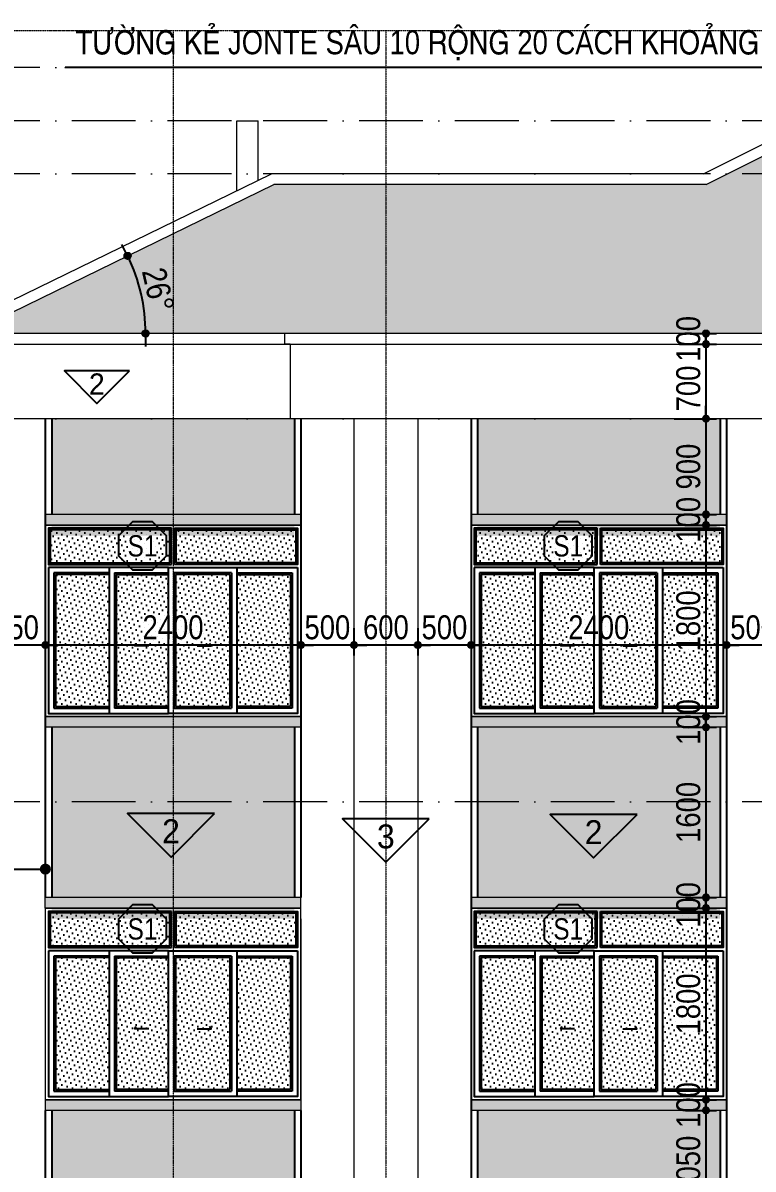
# Model space of a CAD drawing. Header units: millimetres. Extents: x 2593 to 26753, y 1290 to 17825.
# Drawn here: x 11284 to 18144, y 6814 to 17586 of the extents above; entities that cross this region are included whole.
import ezdxf
from ezdxf.enums import TextEntityAlignment as Align

# ---------------------------------------------------------------- set-up
doc = ezdxf.new("R2010")
doc.units = ezdxf.units.MM
doc.linetypes.add('ACAD_ISO10W100', pattern=[18, 12, -3, 0, -3])
for name, color, linetype in [('DIM', 1, 'Continuous'), ('DOOR', 20, 'Continuous'), ('HACTH', 8, 'Continuous'), ('HATCH', 8, 'Continuous'), ('HATCHNGOI', 22, 'Continuous'), ('KINH 1', 142, 'Continuous'), ('TAGS', 60, 'Continuous'), ('TEXT', 7, 'Continuous')]:
    doc.layers.add(name, color=color, linetype=linetype)
doc.layers.add('NET-THAY', color=2, linetype='Continuous', lineweight=13)
doc.layers.add('TRUC', color=24, linetype='Continuous', lineweight=0)
doc.styles.add('1', font='', dxfattribs={"height": 250})
doc.styles.add('AVO', font='')
doc.styles.add('HEL-CONDENSE', font='')
doc.styles.add('VNI-HELVE-CONDENSEN', font='')
doc.styles.get('1').set_extended_font_data('VNI-Helve-Condense')
doc.styles.get('AVO').set_extended_font_data('VNI-Avo')
doc.styles.get('HEL-CONDENSE').set_extended_font_data('VNI-Helve-Condense')
doc.styles.get('VNI-HELVE-CONDENSEN').set_extended_font_data('VNI-Helve-Condense')
doc.dimstyles.new('D100', dxfattribs={"dimtxt": 225, "dimasz": 1.2, "dimexe": 100, "dimexo": 0, "dimgap": 50, "dimtad": 1, "dimdec": 0, "dimzin": 13, "dimdsep": 46, "dimtxsty": 'HEL-CONDENSE', "dimblk": 'D50', "dimcen": 0, "dimclrd": 1, "dimclre": 1, "dimclrt": 7, "dimadec": 0, "dimazin": 0, "dimtfac": 1, "dimtdec": 0, "dimtmove": 0, "dimatfit": 3, "dimldrblk": 'D50', "dimfxl": 1, "dimtolj": 1, "dimtzin": 13, "dimarcsym": 0})
pattern_1 = [(37.5, (-1316431.538, -224590.11), (-1.2000235, 36.7059928), [0, -28.956, 0, -32.385, 0, -30.95625]), (7.5, (-1316431.54, -224590.11), (33.7142462, 53.7618825), [0, -15.621, 0, -26.0985, 0, -10.00125]), (327.5, (-1316454.97, -224590.11), (59.3244278, 0.10778885), [0, -9.525, 0, -34.29, 0, -44.7675]), (317.5, (-1316454.97, -224590.11), (57.266734, 16.7196992), [0, -4.7625, 0, -22.479, 0, -25.7175])]
pattern_2 = [(82.5, (-1056708.57, 348953.24), (-70.350659, 65.896356), [0, -76, 0, -85, 0, -81.25]), (52.5, (-1056708.57, 348953.24), (-37.206876, 162.348986), [0, -41, 0, -68.5, 0, -26.25]), (12.5, (-1056752.05, 348909.75), (109.9014636, 110.301619), [0, -25, 0, -90, 0, -117.5]), (2.5, (-1056752.05, 348909.75), (75.252108, 137.313143), [0, -12.5, 0, -59, 0, -67.5])]

# ---------------------------------------------------------------- blocks, each defined once
blk = doc.blocks.new('KH-CUADI')
at = {"layer": 'TAGS'}
blk.add_lwpolyline([(-124, 300), (-300, 124), (-300, -124), (-124, -300), (124, -300), (300, -124), (300, 124), (124, 300)], close=True, dxfattribs=at)
at = {"layer": 'TAGS', "style": 'VNI-HELVE-CONDENSEN'}
blk.add_attdef('D', text='', height=300, dxfattribs=at).set_placement((0, 0), align=Align.MIDDLE)
blk = doc.blocks.new('A$C11FB6725')
at = {"layer": 'KINH 1'}
h = blk.add_hatch(dxfattribs=at)
h.set_pattern_fill('DOTS', color=256, scale=750, angle=45, style=0)
h.set_pattern_definition([(45, (0, 0), (-16.5728, 49.71845), [0, -46.875])])
h.paths.add_polyline_path([(60, -459), (-1065, -459), (-1065, -769), (60, -769)])
h.paths.add_polyline_path([(1245, -459), (120, -459), (120, -769), (1245, -769)])
h.paths.add_polyline_path([(1195, -879), (690, -879), (690, -2119), (1195, -2119)])
h.paths.add_polyline_path([(625, -879), (113, -879), (113, -2119), (625, -2119)])
h.paths.add_polyline_path([(48, -879), (-445, -879), (-445, -2119), (48, -2119)])
h.paths.add_polyline_path([(-510, -879), (-1015, -879), (-1015, -2119), (-510, -2119)])
at = {"layer": 'DOOR'}
for p, q in [((75, -784), (75, -444)), ((105, -784), (105, -444)), ((48, -814), (-1080, -814)), ((-510, -814), (-510, -2184)), ((48, -814), (1260, -814)), ((690, -814), (690, -2184)), ((-510, -864), (-1030, -864)), ((-1030, -864), (-1030, -2134)), ((-460, -864), (-460, -2134)), ((-460, -864), (48, -864)), ((640, -864), (98, -864)), ((98, -864), (98, -2134)), ((640, -864), (640, -2134)), ((690, -864), (1210, -864)), ((1210, -864), (1210, -2134)), ((-1030, -2134), (-510, -2134)), ((48, -2134), (-460, -2134)), ((98, -2134), (640, -2134)), ((1210, -2134), (690, -2134))]:
    blk.add_line(p, q, dxfattribs=at)
at = {"layer": 'DOOR', "color": 8}
for p, q in [((-510, -879), (-1015, -879)), ((-1015, -879), (-1015, -2119)), ((-445, -879), (-445, -2119)), ((-445, -879), (48, -879)), ((625, -879), (113, -879)), ((113, -879), (113, -2119)), ((625, -879), (625, -2119)), ((690, -879), (1195, -879)), ((1195, -879), (1195, -2119)), ((-1015, -2119), (-510, -2119)), ((48, -2119), (-445, -2119)), ((113, -2119), (625, -2119)), ((1195, -2119), (690, -2119))]:
    blk.add_line(p, q, dxfattribs=at)
at = {"layer": 'DOOR'}
for points in [[(75, -444), (-1080, -444), (-1080, -784), (75, -784)], [(105, -444), (1260, -444), (1260, -784), (105, -784)], [(-1080, -814), (-1080, -2184), (48, -2184), (48, -814)], [(1260, -814), (1260, -2184), (48, -2184), (48, -814)], [(-138, -1548), (-268, -1548), (-255, -1527)], [(317, -1548), (448, -1548), (434, -1527)]]:
    blk.add_lwpolyline(points, dxfattribs=at)
at = {"layer": 'DOOR', "color": 8}
for points in [[(60, -769), (60, -459), (-1065, -459), (-1065, -769), (60, -769)], [(120, -769), (120, -459), (1245, -459), (1245, -769), (120, -769)]]:
    blk.add_lwpolyline(points, close=True, dxfattribs=at)
at = {"layer": 'NET-THAY'}
for p, q in [((-1110, -414), (1290, -414)), ((1290, -2214), (1290, -414)), ((-1110, -2214), (1290, -2214))]:
    blk.add_line(p, q, dxfattribs=at)
blk.add_lwpolyline([(-1110, -414), (-1110, -2214)], dxfattribs=at)
at = {"layer": 'TAGS', "linetype": 'Continuous'}
ref = blk.add_blockref('KH-CUADI', (-197, -609), dxfattribs=dict(at, xscale=0.75, yscale=0.75, zscale=0.75, rotation=180))
ref.add_attrib('D', 'S1', dxfattribs={"color": 7, "height": 200, "style": 'VNI-HELVE-CONDENSEN'}).set_placement((-197, -609), align=Align.MIDDLE)
blk = doc.blocks.new('D50')
at = {"layer": 'DIM'}
blk.add_hatch(color=256, dxfattribs=at).paths.add_polyline_path([(25, 0, 1), (-25, 0, 1)])
blk.add_line((25, 0), (100, 0), dxfattribs=at)
blk.add_circle((0, 0), 25, dxfattribs=at)
blk = doc.blocks.new('*D91')
at = {"layer": 'DEFPOINTS', "color": 0, "linetype": 'Continuous', "transparency": 16777216}
for p in [(17451, 14666), (17451, 14566), (17701, 14566)]:
    blk.add_point(p, dxfattribs=at)
at = {"layer": 'DIM', "color": 1, "linetype": 'Continuous', "lineweight": -2, "transparency": 16777216}
for p, q in [((17451, 14666), (17801, 14666)), ((17701, 14667), (17701, 14668)), ((17701, 14666), (17701, 14566)), ((17451, 14566), (17801, 14566)), ((17701, 14565), (17701, 14563))]:
    blk.add_line(p, q, dxfattribs=at)
at = {"layer": 'DIM', "color": 1, "linetype": 'Continuous', "lineweight": -2, "transparency": 16777216, "xscale": 1.199999999999999, "yscale": 1.199999999999999, "zscale": 1.199999999999999}
for p, rotation in [((17701, 14666), 270), ((17701, 14566), 90)]:
    blk.add_blockref('D50', p, dxfattribs=dict(at, rotation=rotation))
at = {"layer": 'DIM', "color": 7, "linetype": 'Continuous', "transparency": 16777216, "insert": (17536, 14616), "char_height": 225, "attachment_point": 5, "rotation": 90, "style": 'HEL-CONDENSE'}
blk.add_mtext('\\A1;100', dxfattribs=at)
blk = doc.blocks.new('*D92')
at = {"layer": 'DEFPOINTS', "color": 0, "linetype": 'Continuous', "transparency": 16777216}
for p in [(17451, 14566), (17401, 13866), (17701, 13866)]:
    blk.add_point(p, dxfattribs=at)
at = {"layer": 'DIM', "color": 1, "linetype": 'Continuous', "lineweight": -2, "transparency": 16777216}
for p, q in [((17451, 14566), (17801, 14566)), ((17701, 14565), (17701, 13867)), ((17401, 13866), (17801, 13866))]:
    blk.add_line(p, q, dxfattribs=at)
at = {"layer": 'DIM', "color": 1, "linetype": 'Continuous', "lineweight": -2, "transparency": 16777216, "xscale": 1.199999999999999, "yscale": 1.199999999999999, "zscale": 1.199999999999999}
for p, rotation in [((17701, 14566), 90), ((17701, 13866), 270)]:
    blk.add_blockref('D50', p, dxfattribs=dict(at, rotation=rotation))
at = {"layer": 'DIM', "color": 7, "linetype": 'Continuous', "transparency": 16777216, "insert": (17536, 14150), "char_height": 225, "attachment_point": 5, "rotation": 90, "style": 'HEL-CONDENSE'}
blk.add_mtext('\\A1;700', dxfattribs=at)
blk = doc.blocks.new('*D99')
at = {"layer": 'DEFPOINTS', "color": 0, "linetype": 'Continuous', "transparency": 16777216}
for p in [(17894, 11966), (18394, 11966), (17894, 11739)]:
    blk.add_point(p, dxfattribs=at)
at = {"layer": 'DIM', "color": 1, "linetype": 'Continuous', "lineweight": -2, "transparency": 16777216}
for p, q in [((17894, 11966), (17894, 11639)), ((18394, 11966), (18394, 11639)), ((18392, 11739), (17895, 11739))]:
    blk.add_line(p, q, dxfattribs=at)
at = {"layer": 'DIM', "color": 1, "linetype": 'Continuous', "lineweight": -2, "transparency": 16777216, "xscale": 1.199999999999999, "yscale": 1.199999999999999, "zscale": 1.199999999999999, "rotation": 180}
blk.add_blockref('D50', (17894, 11739), dxfattribs=at)
at = {"layer": 'DIM', "color": 1, "linetype": 'Continuous', "lineweight": -2, "transparency": 16777216, "xscale": 1.199999999999999, "yscale": 1.199999999999999, "zscale": 1.199999999999999}
blk.add_blockref('D50', (18394, 11739), dxfattribs=at)
at = {"layer": 'DIM', "color": 7, "linetype": 'Continuous', "transparency": 16777216, "insert": (18144, 11904), "char_height": 225, "attachment_point": 5, "style": 'HEL-CONDENSE'}
blk.add_mtext('\\A1;500', dxfattribs=at)
blk = doc.blocks.new('*D100')
at = {"layer": 'DEFPOINTS', "color": 0, "linetype": 'Continuous', "transparency": 16777216}
for p in [(15494, 11966), (17894, 11966), (15494, 11739)]:
    blk.add_point(p, dxfattribs=at)
at = {"layer": 'DIM', "color": 1, "linetype": 'Continuous', "lineweight": -2, "transparency": 16777216}
for p, q in [((15494, 11966), (15494, 11639)), ((17894, 11966), (17894, 11639)), ((17892, 11739), (15495, 11739))]:
    blk.add_line(p, q, dxfattribs=at)
at = {"layer": 'DIM', "color": 1, "linetype": 'Continuous', "lineweight": -2, "transparency": 16777216, "xscale": 1.199999999999999, "yscale": 1.199999999999999, "zscale": 1.199999999999999, "rotation": 180}
blk.add_blockref('D50', (15494, 11739), dxfattribs=at)
at = {"layer": 'DIM', "color": 1, "linetype": 'Continuous', "lineweight": -2, "transparency": 16777216, "xscale": 1.199999999999999, "yscale": 1.199999999999999, "zscale": 1.199999999999999}
blk.add_blockref('D50', (17894, 11739), dxfattribs=at)
at = {"layer": 'DIM', "color": 7, "linetype": 'Continuous', "transparency": 16777216, "insert": (16694, 11904), "char_height": 225, "attachment_point": 5, "style": 'HEL-CONDENSE'}
blk.add_mtext('\\A1;2400', dxfattribs=at)
blk = doc.blocks.new('*D101')
at = {"layer": 'DEFPOINTS', "color": 0, "linetype": 'Continuous', "transparency": 16777216}
for p in [(15494, 11966), (14994, 11897), (14994, 11739)]:
    blk.add_point(p, dxfattribs=at)
at = {"layer": 'DIM', "color": 1, "linetype": 'Continuous', "lineweight": -2, "transparency": 16777216}
for p, q in [((15494, 11966), (15494, 11639)), ((14994, 11897), (14994, 11639)), ((15492, 11739), (14995, 11739))]:
    blk.add_line(p, q, dxfattribs=at)
at = {"layer": 'DIM', "color": 1, "linetype": 'Continuous', "lineweight": -2, "transparency": 16777216, "xscale": 1.199999999999999, "yscale": 1.199999999999999, "zscale": 1.199999999999999, "rotation": 180}
blk.add_blockref('D50', (14994, 11739), dxfattribs=at)
at = {"layer": 'DIM', "color": 1, "linetype": 'Continuous', "lineweight": -2, "transparency": 16777216, "xscale": 1.199999999999999, "yscale": 1.199999999999999, "zscale": 1.199999999999999}
blk.add_blockref('D50', (15494, 11739), dxfattribs=at)
at = {"layer": 'DIM', "color": 7, "linetype": 'Continuous', "transparency": 16777216, "insert": (15244, 11904), "char_height": 225, "attachment_point": 5, "style": 'HEL-CONDENSE'}
blk.add_mtext('\\A1;500', dxfattribs=at)
blk = doc.blocks.new('*D102')
at = {"layer": 'DEFPOINTS', "color": 0, "linetype": 'Continuous', "transparency": 16777216}
for p in [(14394, 11897), (14994, 11897), (14394, 11739)]:
    blk.add_point(p, dxfattribs=at)
at = {"layer": 'DIM', "color": 1, "linetype": 'Continuous', "lineweight": -2, "transparency": 16777216}
for p, q in [((14394, 11897), (14394, 11639)), ((14994, 11897), (14994, 11639)), ((14992, 11739), (14395, 11739))]:
    blk.add_line(p, q, dxfattribs=at)
at = {"layer": 'DIM', "color": 1, "linetype": 'Continuous', "lineweight": -2, "transparency": 16777216, "xscale": 1.199999999999999, "yscale": 1.199999999999999, "zscale": 1.199999999999999, "rotation": 180}
blk.add_blockref('D50', (14394, 11739), dxfattribs=at)
at = {"layer": 'DIM', "color": 1, "linetype": 'Continuous', "lineweight": -2, "transparency": 16777216, "xscale": 1.199999999999999, "yscale": 1.199999999999999, "zscale": 1.199999999999999}
blk.add_blockref('D50', (14994, 11739), dxfattribs=at)
at = {"layer": 'DIM', "color": 7, "linetype": 'Continuous', "transparency": 16777216, "insert": (14694, 11904), "char_height": 225, "attachment_point": 5, "style": 'HEL-CONDENSE'}
blk.add_mtext('\\A1;600', dxfattribs=at)
blk = doc.blocks.new('*D103')
at = {"layer": 'DEFPOINTS', "color": 0, "linetype": 'Continuous', "transparency": 16777216}
for p in [(13894, 11897), (14394, 11897), (13894, 11739)]:
    blk.add_point(p, dxfattribs=at)
at = {"layer": 'DIM', "color": 1, "linetype": 'Continuous', "lineweight": -2, "transparency": 16777216}
for p, q in [((13894, 11897), (13894, 11639)), ((14394, 11897), (14394, 11639)), ((14392, 11739), (13895, 11739))]:
    blk.add_line(p, q, dxfattribs=at)
at = {"layer": 'DIM', "color": 1, "linetype": 'Continuous', "lineweight": -2, "transparency": 16777216, "xscale": 1.199999999999999, "yscale": 1.199999999999999, "zscale": 1.199999999999999, "rotation": 180}
blk.add_blockref('D50', (13894, 11739), dxfattribs=at)
at = {"layer": 'DIM', "color": 1, "linetype": 'Continuous', "lineweight": -2, "transparency": 16777216, "xscale": 1.199999999999999, "yscale": 1.199999999999999, "zscale": 1.199999999999999}
blk.add_blockref('D50', (14394, 11739), dxfattribs=at)
at = {"layer": 'DIM', "color": 7, "linetype": 'Continuous', "transparency": 16777216, "insert": (14144, 11904), "char_height": 225, "attachment_point": 5, "style": 'HEL-CONDENSE'}
blk.add_mtext('\\A1;500', dxfattribs=at)
blk = doc.blocks.new('*D104')
at = {"layer": 'DEFPOINTS', "color": 0, "linetype": 'Continuous', "transparency": 16777216}
for p in [(11494, 11966), (13894, 11897), (11494, 11739)]:
    blk.add_point(p, dxfattribs=at)
at = {"layer": 'DIM', "color": 1, "linetype": 'Continuous', "lineweight": -2, "transparency": 16777216}
for p, q in [((11494, 11966), (11494, 11639)), ((13894, 11897), (13894, 11639)), ((13892, 11739), (11495, 11739))]:
    blk.add_line(p, q, dxfattribs=at)
at = {"layer": 'DIM', "color": 1, "linetype": 'Continuous', "lineweight": -2, "transparency": 16777216, "xscale": 1.199999999999999, "yscale": 1.199999999999999, "zscale": 1.199999999999999, "rotation": 180}
blk.add_blockref('D50', (11494, 11739), dxfattribs=at)
at = {"layer": 'DIM', "color": 1, "linetype": 'Continuous', "lineweight": -2, "transparency": 16777216, "xscale": 1.199999999999999, "yscale": 1.199999999999999, "zscale": 1.199999999999999}
blk.add_blockref('D50', (13894, 11739), dxfattribs=at)
at = {"layer": 'DIM', "color": 7, "linetype": 'Continuous', "transparency": 16777216, "insert": (12694, 11904), "char_height": 225, "attachment_point": 5, "style": 'HEL-CONDENSE'}
blk.add_mtext('\\A1;2400', dxfattribs=at)
blk = doc.blocks.new('*D105')
at = {"layer": 'DEFPOINTS', "color": 0, "linetype": 'Continuous', "transparency": 16777216}
for p in [(11494, 11966), (10944, 11888), (10944, 11739)]:
    blk.add_point(p, dxfattribs=at)
at = {"layer": 'DIM', "color": 1, "linetype": 'Continuous', "lineweight": -2, "transparency": 16777216}
for p, q in [((11494, 11966), (11494, 11639)), ((10944, 11888), (10944, 11639)), ((11492, 11739), (10945, 11739))]:
    blk.add_line(p, q, dxfattribs=at)
at = {"layer": 'DIM', "color": 1, "linetype": 'Continuous', "lineweight": -2, "transparency": 16777216, "xscale": 1.199999999999999, "yscale": 1.199999999999999, "zscale": 1.199999999999999, "rotation": 180}
blk.add_blockref('D50', (10944, 11739), dxfattribs=at)
at = {"layer": 'DIM', "color": 1, "linetype": 'Continuous', "lineweight": -2, "transparency": 16777216, "xscale": 1.199999999999999, "yscale": 1.199999999999999, "zscale": 1.199999999999999}
blk.add_blockref('D50', (11494, 11739), dxfattribs=at)
at = {"layer": 'DIM', "color": 7, "linetype": 'Continuous', "transparency": 16777216, "insert": (11219, 11904), "char_height": 225, "attachment_point": 5, "style": 'HEL-CONDENSE'}
blk.add_mtext('\\A1;550', dxfattribs=at)
blk = doc.blocks.new('*D108')
at = {"layer": 'DEFPOINTS', "color": 0, "linetype": 'Continuous', "transparency": 16777216}
for p in [(17618, 13866), (17618, 12966), (17701, 12966)]:
    blk.add_point(p, dxfattribs=at)
at = {"layer": 'DIM', "color": 1, "linetype": 'Continuous', "lineweight": -2, "transparency": 16777216}
for p, q in [((17618, 13866), (17801, 13866)), ((17701, 13865), (17701, 12967)), ((17618, 12966), (17801, 12966))]:
    blk.add_line(p, q, dxfattribs=at)
at = {"layer": 'DIM', "color": 1, "linetype": 'Continuous', "lineweight": -2, "transparency": 16777216, "xscale": 1.199999999999999, "yscale": 1.199999999999999, "zscale": 1.199999999999999}
for p, rotation in [((17701, 13866), 90), ((17701, 12966), 270)]:
    blk.add_blockref('D50', p, dxfattribs=dict(at, rotation=rotation))
at = {"layer": 'DIM', "color": 7, "linetype": 'Continuous', "transparency": 16777216, "insert": (17536, 13416), "char_height": 225, "attachment_point": 5, "rotation": 90, "style": 'HEL-CONDENSE'}
blk.add_mtext('\\A1;900', dxfattribs=at)
blk = doc.blocks.new('*D109')
at = {"layer": 'DEFPOINTS', "color": 0, "linetype": 'Continuous', "transparency": 16777216}
for p in [(17618, 12966), (17510, 12866), (17701, 12866)]:
    blk.add_point(p, dxfattribs=at)
at = {"layer": 'DIM', "color": 1, "linetype": 'Continuous', "lineweight": -2, "transparency": 16777216}
for p, q in [((17618, 12966), (17801, 12966)), ((17701, 12967), (17701, 12968)), ((17701, 12966), (17701, 12866)), ((17510, 12866), (17801, 12866)), ((17701, 12865), (17701, 12863))]:
    blk.add_line(p, q, dxfattribs=at)
at = {"layer": 'DIM', "color": 1, "linetype": 'Continuous', "lineweight": -2, "transparency": 16777216, "xscale": 1.199999999999999, "yscale": 1.199999999999999, "zscale": 1.199999999999999}
for p, rotation in [((17701, 12966), 270), ((17701, 12866), 90)]:
    blk.add_blockref('D50', p, dxfattribs=dict(at, rotation=rotation))
at = {"layer": 'DIM', "color": 7, "linetype": 'Continuous', "transparency": 16777216, "insert": (17536, 12916), "char_height": 225, "attachment_point": 5, "rotation": 90, "style": 'HEL-CONDENSE'}
blk.add_mtext('\\A1;100', dxfattribs=at)
blk = doc.blocks.new('*D110')
at = {"layer": 'DEFPOINTS', "color": 0, "linetype": 'Continuous', "transparency": 16777216}
for p in [(17510, 12866), (17510, 11066), (17701, 11066)]:
    blk.add_point(p, dxfattribs=at)
at = {"layer": 'DIM', "color": 1, "linetype": 'Continuous', "lineweight": -2, "transparency": 16777216}
for p, q in [((17510, 12866), (17801, 12866)), ((17701, 12865), (17701, 11067)), ((17510, 11066), (17801, 11066))]:
    blk.add_line(p, q, dxfattribs=at)
at = {"layer": 'DIM', "color": 1, "linetype": 'Continuous', "lineweight": -2, "transparency": 16777216, "xscale": 1.199999999999999, "yscale": 1.199999999999999, "zscale": 1.199999999999999}
for p, rotation in [((17701, 12866), 90), ((17701, 11066), 270)]:
    blk.add_blockref('D50', p, dxfattribs=dict(at, rotation=rotation))
at = {"layer": 'DIM', "color": 7, "linetype": 'Continuous', "transparency": 16777216, "insert": (17536, 11966), "char_height": 225, "attachment_point": 5, "rotation": 90, "style": 'HEL-CONDENSE'}
blk.add_mtext('\\A1;1800', dxfattribs=at)
blk = doc.blocks.new('*D111')
at = {"layer": 'DEFPOINTS', "color": 0, "linetype": 'Continuous', "transparency": 16777216}
for p in [(17510, 11066), (17510, 10966), (17701, 10966)]:
    blk.add_point(p, dxfattribs=at)
at = {"layer": 'DIM', "color": 1, "linetype": 'Continuous', "lineweight": -2, "transparency": 16777216}
for p, q in [((17510, 11066), (17801, 11066)), ((17701, 11067), (17701, 11068)), ((17701, 11066), (17701, 10966)), ((17510, 10966), (17801, 10966)), ((17701, 10965), (17701, 10963))]:
    blk.add_line(p, q, dxfattribs=at)
at = {"layer": 'DIM', "color": 1, "linetype": 'Continuous', "lineweight": -2, "transparency": 16777216, "xscale": 1.199999999999999, "yscale": 1.199999999999999, "zscale": 1.199999999999999}
for p, rotation in [((17701, 11066), 270), ((17701, 10966), 90)]:
    blk.add_blockref('D50', p, dxfattribs=dict(at, rotation=rotation))
at = {"layer": 'DIM', "color": 7, "linetype": 'Continuous', "transparency": 16777216, "insert": (17536, 11016), "char_height": 225, "attachment_point": 5, "rotation": 90, "style": 'HEL-CONDENSE'}
blk.add_mtext('\\A1;100', dxfattribs=at)
blk = doc.blocks.new('*D112')
at = {"layer": 'DEFPOINTS', "color": 0, "linetype": 'Continuous', "transparency": 16777216}
for p in [(17510, 10966), (17510, 9366), (17701, 9366)]:
    blk.add_point(p, dxfattribs=at)
at = {"layer": 'DIM', "color": 1, "linetype": 'Continuous', "lineweight": -2, "transparency": 16777216}
for p, q in [((17510, 10966), (17801, 10966)), ((17701, 10965), (17701, 9367)), ((17510, 9366), (17801, 9366))]:
    blk.add_line(p, q, dxfattribs=at)
at = {"layer": 'DIM', "color": 1, "linetype": 'Continuous', "lineweight": -2, "transparency": 16777216, "xscale": 1.199999999999999, "yscale": 1.199999999999999, "zscale": 1.199999999999999}
for p, rotation in [((17701, 10966), 90), ((17701, 9366), 270)]:
    blk.add_blockref('D50', p, dxfattribs=dict(at, rotation=rotation))
at = {"layer": 'DIM', "color": 7, "linetype": 'Continuous', "transparency": 16777216, "insert": (17536, 10166), "char_height": 225, "attachment_point": 5, "rotation": 90, "style": 'HEL-CONDENSE'}
blk.add_mtext('\\A1;1600', dxfattribs=at)
blk = doc.blocks.new('*D113')
at = {"layer": 'DEFPOINTS', "color": 0, "linetype": 'Continuous', "transparency": 16777216}
for p in [(17510, 9366), (17510, 9266), (17701, 9266)]:
    blk.add_point(p, dxfattribs=at)
at = {"layer": 'DIM', "color": 1, "linetype": 'Continuous', "lineweight": -2, "transparency": 16777216}
for p, q in [((17510, 9366), (17801, 9366)), ((17510, 9266), (17801, 9266)), ((17701, 9367), (17701, 9368)), ((17701, 9366), (17701, 9266)), ((17701, 9265), (17701, 9263))]:
    blk.add_line(p, q, dxfattribs=at)
at = {"layer": 'DIM', "color": 1, "linetype": 'Continuous', "lineweight": -2, "transparency": 16777216, "xscale": 1.199999999999999, "yscale": 1.199999999999999, "zscale": 1.199999999999999}
for p, rotation in [((17701, 9366), 270), ((17701, 9266), 90)]:
    blk.add_blockref('D50', p, dxfattribs=dict(at, rotation=rotation))
at = {"layer": 'DIM', "color": 7, "linetype": 'Continuous', "transparency": 16777216, "insert": (17536, 9296), "char_height": 225, "attachment_point": 5, "rotation": 90, "style": 'HEL-CONDENSE'}
blk.add_mtext('\\A1;100', dxfattribs=at)
blk = doc.blocks.new('*D114')
at = {"layer": 'DEFPOINTS', "color": 0, "linetype": 'Continuous', "transparency": 16777216}
for p in [(17510, 9266), (17510, 7466), (17701, 7466)]:
    blk.add_point(p, dxfattribs=at)
at = {"layer": 'DIM', "color": 1, "linetype": 'Continuous', "lineweight": -2, "transparency": 16777216}
for p, q in [((17510, 9266), (17801, 9266)), ((17701, 9265), (17701, 7467)), ((17510, 7466), (17801, 7466))]:
    blk.add_line(p, q, dxfattribs=at)
at = {"layer": 'DIM', "color": 1, "linetype": 'Continuous', "lineweight": -2, "transparency": 16777216, "xscale": 1.199999999999999, "yscale": 1.199999999999999, "zscale": 1.199999999999999}
for p, rotation in [((17701, 9266), 90), ((17701, 7466), 270)]:
    blk.add_blockref('D50', p, dxfattribs=dict(at, rotation=rotation))
at = {"layer": 'DIM', "color": 7, "linetype": 'Continuous', "transparency": 16777216, "insert": (17536, 8366), "char_height": 225, "attachment_point": 5, "rotation": 90, "style": 'HEL-CONDENSE'}
blk.add_mtext('\\A1;1800', dxfattribs=at)
blk = doc.blocks.new('*D115')
at = {"layer": 'DEFPOINTS', "color": 0, "linetype": 'Continuous', "transparency": 16777216}
for p in [(17510, 7466), (17510, 7366), (17701, 7366)]:
    blk.add_point(p, dxfattribs=at)
at = {"layer": 'DIM', "color": 1, "linetype": 'Continuous', "lineweight": -2, "transparency": 16777216}
for p, q in [((17510, 7466), (17801, 7466)), ((17701, 7467), (17701, 7468)), ((17701, 7466), (17701, 7366)), ((17510, 7366), (17801, 7366)), ((17701, 7365), (17701, 7363))]:
    blk.add_line(p, q, dxfattribs=at)
at = {"layer": 'DIM', "color": 1, "linetype": 'Continuous', "lineweight": -2, "transparency": 16777216, "xscale": 1.199999999999999, "yscale": 1.199999999999999, "zscale": 1.199999999999999}
for p, rotation in [((17701, 7466), 270), ((17701, 7366), 90)]:
    blk.add_blockref('D50', p, dxfattribs=dict(at, rotation=rotation))
at = {"layer": 'DIM', "color": 7, "linetype": 'Continuous', "transparency": 16777216, "insert": (17536, 7416), "char_height": 225, "attachment_point": 5, "rotation": 90, "style": 'HEL-CONDENSE'}
blk.add_mtext('\\A1;100', dxfattribs=at)
blk = doc.blocks.new('*D116')
at = {"layer": 'DEFPOINTS', "color": 0, "linetype": 'Continuous', "transparency": 16777216}
for p in [(17510, 7366), (17510, 6316), (17701, 6316)]:
    blk.add_point(p, dxfattribs=at)
at = {"layer": 'DIM', "color": 1, "linetype": 'Continuous', "lineweight": -2, "transparency": 16777216}
for p, q in [((17510, 7366), (17801, 7366)), ((17701, 7365), (17701, 6317)), ((17510, 6316), (17801, 6316))]:
    blk.add_line(p, q, dxfattribs=at)
at = {"layer": 'DIM', "color": 1, "linetype": 'Continuous', "lineweight": -2, "transparency": 16777216, "xscale": 1.199999999999999, "yscale": 1.199999999999999, "zscale": 1.199999999999999}
for p, rotation in [((17701, 7366), 90), ((17701, 6316), 270)]:
    blk.add_blockref('D50', p, dxfattribs=dict(at, rotation=rotation))
at = {"layer": 'DIM', "color": 7, "linetype": 'Continuous', "transparency": 16777216, "insert": (17536, 6841), "char_height": 225, "attachment_point": 5, "rotation": 90, "style": 'HEL-CONDENSE'}
blk.add_mtext('\\A1;1050', dxfattribs=at)
blk = doc.blocks.new('TUONG-NAM')
at = {"layer": 'TAGS'}
blk.add_lwpolyline([(-453, -453), (453, -453), (0, 0)], close=True, dxfattribs=at)
at = {"layer": 'TAGS', "linetype": 'Continuous', "style": 'AVO'}
blk.add_attdef('KH-TUONG', text='', height=250, dxfattribs=at).set_placement((0, -269), align=Align.MIDDLE_CENTER)
blk = doc.blocks.new('*D135')
at = {"layer": 'DEFPOINTS', "color": 0, "linetype": 'Continuous', "transparency": 16777216}
for p in [(19694, 17066), (23239, 15096), (9744, 14666), (24616, 14666), (25644, 14666)]:
    blk.add_point(p, dxfattribs=at)
at = {"layer": 'DIM', "color": 1, "linetype": 'Continuous', "lineweight": -2, "transparency": 16777216}
blk.add_arc((24616, 14666), 1443, 154.0476, 179.9524, dxfattribs=at)
at = {"layer": 'DIM', "color": 1, "linetype": 'Continuous', "lineweight": -2, "transparency": 16777216, "xscale": 1.199999999999999, "yscale": 1.199999999999999, "zscale": 1.199999999999999}
for p, rotation in [((23319, 15298), 64.02382078973774), ((23173, 14666), 269.9761792102629)]:
    blk.add_blockref('D50', p, dxfattribs=dict(at, rotation=rotation))
at = {"layer": 'DIM', "color": 7, "linetype": 'Continuous', "transparency": 16777216, "insert": (23050, 15028), "char_height": 225, "attachment_point": 5, "rotation": 77, "style": 'HEL-CONDENSE'}
blk.add_mtext('\\A1;26°', dxfattribs=at)
blk = doc.blocks.new('*D136')
at = {"layer": 'DEFPOINTS', "color": 0, "linetype": 'Continuous', "transparency": 16777216}
for p in [(13641, 16066), (12417, 14917), (9744, 14666), (10771, 14666), (25644, 14666)]:
    blk.add_point(p, dxfattribs=at)
at = {"layer": 'HATCHNGOI', "color": 1, "linetype": 'Continuous', "lineweight": -2, "transparency": 16777216}
blk.add_arc((10771, 14666), 1665, 0.0413, 25.9587, dxfattribs=at)
at = {"layer": 'HATCHNGOI', "color": 1, "linetype": 'Continuous', "lineweight": -2, "transparency": 16777216, "xscale": 1.199999999999999, "yscale": 1.199999999999999, "zscale": 1.199999999999999}
for p, rotation in [((12267, 15396), 115.9793538671583), ((12436, 14666), 270.0206461328407)]:
    blk.add_blockref('D50', p, dxfattribs=dict(at, rotation=rotation))
at = {"layer": 'HATCHNGOI', "color": 7, "linetype": 'Continuous', "transparency": 16777216, "insert": (12554, 15077), "char_height": 225, "attachment_point": 5, "rotation": 283, "style": 'HEL-CONDENSE'}
blk.add_mtext('\\A1;26°', dxfattribs=at)

msp = doc.modelspace()

# ---------------------------------------------------------------- hatches: boundary and pattern name
at = {"layer": 'DIM', "linetype": 'ByBlock'}
msp.add_hatch(color=1, dxfattribs=at).paths.add_polyline_path([(11546.872, 9632.887, 1), (11442.352, 9632.887, 1)])
at = {"layer": 'HACTH'}
h = msp.add_hatch(dxfattribs=at)
h.set_pattern_fill('AR-SAND', color=256, scale=50, angle=45, style=0)
h.set_pattern_definition(pattern_2)
h.paths.add_polyline_path([(12693.676, 13865.784), (11553.676, 13865.784), (11553.676, 12765.784), (12693.676, 12765.784)])
h.paths.add_polyline_path([(13833.676, 13865.784), (12693.676, 13865.784), (12693.676, 12765.784), (13833.676, 12765.784)])
h.paths.add_polyline_path([(13833.681, 10965.784), (12693.676, 10965.784), (12693.676, 10265.784), (13833.679, 10265.784)])
h.paths.add_polyline_path([(12693.676, 10965.784), (11553.681, 10965.784), (11553.679, 10265.784), (12693.676, 10265.784)])
h.paths.add_polyline_path([(12693.676, 10265.784), (11553.679, 10265.784), (11553.676, 9165.784), (12693.676, 9165.784)])
h.paths.add_polyline_path([(13833.679, 10265.784), (12693.676, 10265.784), (12693.676, 9165.784), (13833.676, 9165.784)])
h.paths.add_polyline_path([(13833.676, 7365.784), (12693.676, 7365.784), (12693.676, 6665.784), (13833.676, 6665.784)])
h.paths.add_polyline_path([(12693.676, 7365.784), (11553.676, 7365.784), (11553.676, 6665.784), (12693.676, 6665.784)])
h.paths.add_polyline_path([(12693.676, 6665.784), (11553.676, 6665.784), (11553.676, 6315.784), (12693.676, 6315.784)])
h.paths.add_polyline_path([(13833.676, 6665.784), (12693.676, 6665.784), (12693.676, 6315.784), (13833.676, 6315.784)])
h = msp.add_hatch(dxfattribs=at)
h.set_pattern_fill('AR-SAND', color=256, scale=50, angle=45, style=0)
h.set_pattern_definition(pattern_2)
h.paths.add_polyline_path([(17833.676, 6665.784), (15553.676, 6665.784), (15553.676, 6315.784), (17833.676, 6315.784)])
h.paths.add_polyline_path([(17833.676, 7365.784), (15553.676, 7365.784), (15553.676, 6665.784), (17833.676, 6665.784)])
h.paths.add_polyline_path([(17833.679, 10265.784), (15553.679, 10265.784), (15553.676, 9165.784), (17833.676, 9165.784)])
h.paths.add_polyline_path([(17833.681, 10965.784), (15553.681, 10965.784), (15553.679, 10265.784), (17833.679, 10265.784)])
h.paths.add_polyline_path([(17833.676, 13865.784), (15553.676, 13865.784), (15553.676, 12765.784), (17833.676, 12765.784)])
at = {"layer": 'HATCH'}
h = msp.add_hatch(dxfattribs=at)
h.set_pattern_fill('AR-SAND', color=256, scale=0.75, style=0)
h.set_pattern_definition(pattern_1)
h.paths.add_polyline_path([(11493.671, 12965.784), (13893.671, 12965.784), (13893.671, 12865.784), (11493.671, 12865.784)])
h = msp.add_hatch(dxfattribs=at)
h.set_pattern_fill('AR-SAND', color=256, scale=0.75, style=0)
h.set_pattern_definition(pattern_1)
h.paths.add_polyline_path([(15493.671, 12965.784), (17893.671, 12965.784), (17893.671, 12865.784), (15493.671, 12865.784)])
h = msp.add_hatch(dxfattribs=at)
h.set_pattern_fill('AR-SAND', color=256, scale=0.75, style=0)
h.set_pattern_definition(pattern_1)
h.paths.add_polyline_path([(11493.681, 11065.784), (13893.681, 11065.784), (13893.681, 10965.784), (11493.681, 10965.784)])
h = msp.add_hatch(dxfattribs=at)
h.set_pattern_fill('AR-SAND', color=256, scale=0.75, style=0)
h.set_pattern_definition(pattern_1)
h.paths.add_polyline_path([(15493.681, 11065.784), (17893.681, 11065.784), (17893.681, 10965.784), (15493.681, 10965.784)])
h = msp.add_hatch(dxfattribs=at)
h.set_pattern_fill('AR-SAND', color=256, scale=0.75, style=0)
h.set_pattern_definition(pattern_1)
h.paths.add_polyline_path([(11493.676, 9365.784), (13893.676, 9365.784), (13893.676, 9265.784), (11493.676, 9265.784)])
h = msp.add_hatch(dxfattribs=at)
h.set_pattern_fill('AR-SAND', color=256, scale=0.75, style=0)
h.set_pattern_definition(pattern_1)
h.paths.add_polyline_path([(15493.676, 9365.784), (17893.676, 9365.784), (17893.676, 9265.784), (15493.676, 9265.784)])
h = msp.add_hatch(dxfattribs=at)
h.set_pattern_fill('AR-SAND', color=256, scale=0.75, style=0)
h.set_pattern_definition(pattern_1)
h.paths.add_polyline_path([(11493.676, 7465.784), (13893.676, 7465.784), (13893.676, 7365.784), (11493.676, 7365.784)])
h = msp.add_hatch(dxfattribs=at)
h.set_pattern_fill('AR-SAND', color=256, scale=0.75, style=0)
h.set_pattern_definition(pattern_1)
h.paths.add_polyline_path([(15493.676, 7465.784), (17893.676, 7465.784), (17893.676, 7365.784), (15493.676, 7365.784)])
at = {"layer": 'HATCHNGOI'}
h = msp.add_hatch(dxfattribs=at)
h.set_pattern_fill('AR-RSHKE', color=14, scale=0.75, angle=180, style=0)
h.set_pattern_definition([(180, (-1316431.54, -224590.1), (-485.775, -228.6), [114.3, -95.25, 133.35, -57.15, 171.45, -76.2]), (180, (-1316545.84, -224599.63), (-485.775, -228.6), [95.25, -361.95, 76.2, -114.3]), (180, (-1316774.44, -224575.82), (-485.775, -228.6), [57.15, -590.55]), (270, (-1316431.54, -224590.11), (161.925, -228.6), [219.075, -695.325]), (270, (-1316545.84, -224590.11), (161.925, -228.6), [214.3125, -700.0875]), (270, (-1316641.09, -224590.11), (161.925, -228.6), [200.025, -714.375]), (270, (-1316774.44, -224575.82), (161.925, -228.6), [219.075, -695.325]), (270, (-1316831.59, -224575.82), (161.925, -228.6), [219.075, -695.325]), (270, (-1317003.04, -224590.11), (161.925, -228.6), [209.55, -704.85])])
h.paths.add_polyline_path([(19236.966, 16836.651), (17702.752, 16065.784), (13641.333, 16065.784), (10770.907, 14665.784), (19236.966, 14665.784)])
h.paths.add_polyline_path([(19694.336, 17066.457), (19236.966, 16836.651), (19236.966, 14665.784), (24616.445, 14665.784)])

# ---------------------------------------------------------------- linework, layer by layer
at = {"layer": 'HATCH'}
for p, q in [((11493.676, 13865.784), (11493.676, 9365.784)), ((11553.676, 13865.784), (11553.676, 12965.784)), ((13833.676, 13865.784), (13833.676, 12965.784)), ((13893.676, 13865.784), (13893.676, 9365.784)), ((15493.676, 13865.784), (15493.676, 6315.784)), ((15553.676, 13865.784), (15553.676, 12965.784)), ((17833.676, 13865.784), (17833.676, 12965.784)), ((17893.676, 13865.784), (17893.676, 6315.784)), ((11553.681, 10965.784), (11553.677, 9365.784)), ((13833.681, 10965.784), (13833.677, 9365.784)), ((15553.681, 10965.784), (15553.677, 9365.784)), ((17833.681, 10965.784), (17833.677, 9365.784)), ((11493.676, 7365.784), (11493.676, 6315.784)), ((11553.676, 7365.784), (11553.676, 6315.784)), ((13833.676, 7365.784), (13833.676, 6315.784)), ((13893.676, 7365.784), (13893.676, 6315.784)), ((15553.676, 7365.784), (15553.676, 6315.784)), ((17833.676, 7365.784), (17833.676, 6315.784))]:
    msp.add_line(p, q, dxfattribs=at)
at = {"layer": 'NET-THAY'}
for p, q in [((17679.042, 16165.784), (19693.676, 17178.039)), ((17702.752, 16065.784), (19694.336, 17066.457)), ((13293.676, 16007.481), (13293.676, 16665.784)), ((13293.676, 16665.784), (13493.676, 16665.784)), ((13493.676, 16105.027), (13493.676, 16665.784)), ((10542.79, 14665.784), (13618.246, 16165.784)), ((14279.042, 16165.784), (13618.246, 16165.784)), ((17679.042, 16165.784), (13679.042, 16165.784)), ((10770.907, 14665.784), (13641.333, 16065.784)), ((17702.752, 16065.784), (13641.333, 16065.784)), ((25643.676, 14665.784), (9743.676, 14665.784)), ((13793.676, 14565.784), (13793.676, 13865.784)), ((25593.676, 13865.784), (9793.676, 13865.784)), ((14393.676, 13865.784), (14393.676, 4565.784)), ((14993.676, 13865.784), (14993.676, 4565.784)), ((13893.671, 12965.784), (11493.671, 12965.784)), ((11493.681, 12865.784), (11493.681, 12965.784)), ((13893.681, 12865.784), (13893.681, 12965.784)), ((17893.671, 12965.784), (15493.671, 12965.784)), ((15493.671, 12965.784), (15493.671, 12865.784)), ((17893.676, 12965.784), (17893.671, 12865.784)), ((13893.671, 12865.784), (11493.671, 12865.784)), ((17893.671, 12865.784), (15493.671, 12865.784)), ((11493.676, 12765.784), (11493.681, 10965.784)), ((13893.676, 12765.784), (13893.681, 10965.784)), ((15493.676, 12765.784), (15493.681, 10965.784)), ((17893.676, 12765.784), (17893.681, 10965.784)), ((13893.681, 11065.784), (11493.681, 11065.784)), ((11493.681, 10965.784), (11493.681, 11065.784)), ((13893.681, 10965.784), (13893.681, 11065.784)), ((15493.676, 11065.784), (15493.676, 10965.784)), ((17893.681, 11065.784), (15493.681, 11065.784)), ((17893.681, 11065.784), (17893.681, 10965.784)), ((13893.681, 10965.784), (11493.681, 10965.784)), ((17893.681, 10965.784), (15493.681, 10965.784)), ((13893.676, 9365.784), (11493.676, 9365.784)), ((11493.676, 9265.784), (11493.676, 9365.784)), ((13893.676, 9265.784), (11493.676, 9265.784)), ((13893.676, 9265.784), (13893.676, 9365.784)), ((17893.676, 9365.784), (15493.676, 9365.784)), ((15493.676, 9365.784), (15493.681, 9265.784)), ((17893.676, 9265.784), (15493.676, 9265.784)), ((17893.676, 9365.784), (17893.681, 9265.784)), ((11493.676, 9165.784), (11493.676, 7365.784)), ((13893.676, 9165.784), (13893.676, 7365.784)), ((15493.676, 9165.784), (15493.676, 7365.784)), ((17893.676, 9165.784), (17893.676, 7365.784)), ((13893.676, 7465.784), (11493.676, 7465.784)), ((17893.676, 7465.784), (15493.676, 7465.784)), ((15493.681, 7465.784), (15493.676, 7365.784)), ((17893.676, 7365.784), (17893.676, 7465.784)), ((13893.676, 7365.784), (11493.676, 7365.784)), ((17893.676, 7365.784), (15493.676, 7365.784))]:
    msp.add_line(p, q, dxfattribs=at)
for points in [[(13793.676, 14565.784), (13743.676, 14565.784), (13743.676, 14665.784), (13743.676, 14665.784)], [(9743.676, 14565.784), (25593.676, 14565.784)]]:
    msp.add_lwpolyline(points, dxfattribs=at)
at = {"layer": 'TEXT'}
msp.add_line((8580.746, 9633.215), (11493.676, 9633.215), dxfattribs=at)
msp.add_lwpolyline([(19236.966, 17165.784), (11681.466, 17165.784), (11681.466, 17165.784)], dxfattribs=at)
at = {"layer": 'TRUC', "linetype": 'ACAD_ISO10W100', "ltscale": 50}
for p, q in [((26743.275, 17165.784), (5673.932, 17165.784)), ((26743.275, 16665.784), (5673.932, 16665.784)), ((26743.275, 16165.784), (5673.932, 16165.784)), ((26743.275, 13865.784), (5673.932, 13865.784)), ((26743.275, 10265.784), (5673.932, 10265.784))]:
    msp.add_line(p, q, dxfattribs=at)
at = {"layer": 'TRUC', "linetype": 'ACAD_ISO10W100', "ltscale": 0.2}
msp.add_lwpolyline([(26743.275, 17509.965), (5673.932, 17509.965), (5673.932, 3252.907), (26743.275, 3252.907)], close=True, dxfattribs=at)
for points in [[(12693.676, 17509.965), (12693.676, 3252.907)], [(14693.676, 17509.965), (14693.676, 3252.907)]]:
    msp.add_lwpolyline(points, dxfattribs=at)

# ---------------------------------------------------------------- block references
at = {"layer": 'DOOR'}
for p in [(12604.058, 13280.142), (16604.058, 13280.142), (12604.058, 9680.142), (16604.058, 9680.142)]:
    msp.add_blockref('A$C11FB6725', p, dxfattribs=at)
at = {"layer": 'TAGS', "linetype": 'Continuous'}
ref = msp.add_blockref('TUONG-NAM', (11978.49, 14009.733), dxfattribs=dict(at, xscale=0.6749999998137355, yscale=0.6750000000174623, zscale=0.675, rotation=180))
ref.add_attrib('KH-TUONG', '2', dxfattribs={"color": 7, "linetype": 'Continuous', "height": 200, "style": 'AVO'}).set_placement((11978.157, 14191.499), align=Align.MIDDLE_CENTER)
ref = msp.add_blockref('TUONG-NAM', (12675.327, 9746.497), dxfattribs=dict(at, xscale=0.8999999999068677, yscale=0.9000000000232831, zscale=0.9, rotation=180))
ref.add_attrib('KH-TUONG', '2', dxfattribs={"color": 7, "linetype": 'Continuous', "height": 225, "style": 'AVO'}).set_placement((12674.882, 9988.851), align=Align.MIDDLE_CENTER)
ref = msp.add_blockref('TUONG-NAM', (16645.759, 9737.699), dxfattribs=dict(at, xscale=0.8999999999068677, yscale=0.9000000000232831, zscale=0.9, rotation=180))
ref.add_attrib('KH-TUONG', '2', dxfattribs={"color": 7, "linetype": 'Continuous', "height": 225, "style": 'AVO'}).set_placement((16645.314, 9980.053), align=Align.MIDDLE_CENTER)
ref = msp.add_blockref('TUONG-NAM', (14693.676, 9697.877), dxfattribs=dict(at, xscale=0.8999999999068677, yscale=0.9000000000232831, zscale=0.9, rotation=180))
ref.add_attrib('KH-TUONG', '3', dxfattribs={"color": 7, "linetype": 'Continuous', "height": 225, "style": 'AVO'}).set_placement((14693.231, 9940.231), align=Align.MIDDLE_CENTER)

# ---------------------------------------------------------------- texts
at = {"layer": 'TEXT', "insert": (15455.68, 17515.955), "char_height": 225, "attachment_point": 2, "style": '1'}
msp.add_mtext('TÖÔØNG KEÛ JONTE SAÂU 10 ROÄNG 20 CAÙCH KHOAÛNG 100mm', dxfattribs=at)

# ---------------------------------------------------------------- dimensions: what is measured, and where the dimension line sits
at = {"layer": 'DIM', "linetype": 'Continuous'}
dim = msp.add_angular_dim_2l(base=(23238.812, 15095.748), line1=((25643.676, 14665.784), (9743.676, 14665.784)), line2=((24616.445, 14665.784), (19694.336, 17066.457)), dimstyle='D100', dxfattribs=at)
dim.commit()
dim.dimension.update_dxf_attribs({"geometry": '*D135', "text_midpoint": (23049.589, 15027.521)})
dim = msp.add_linear_dim(base=(17700.821, 14565.784), p1=(17450.821, 14665.784), p2=(17450.821, 14565.784), angle=90, dimstyle='D100', dxfattribs=at)
dim.commit()
dim.dimension.update_dxf_attribs({"geometry": '*D91', "text_midpoint": (17700.821, 14615.784), "dimtype": 160})
for base, p1, p2, angle, picture, middle in [((17700.821, 13865.784), (17450.821, 14565.784), (17400.821, 13865.784), 90, '*D92', (17700.821, 14149.956)), ((17700.821, 12865.784), (17618.308, 12965.784), (17510.283, 12865.784), 90, '*D109', (17700.821, 12915.784)), ((13893.679, 11739.357), (14393.676, 11896.983), (13893.679, 11896.982), 180, '*D103', (14143.677, 11739.357)), ((14993.676, 11739.357), (15493.671, 11965.782), (14993.676, 11896.983), 180, '*D101', (15243.674, 11739.357)), ((17893.678, 11739.357), (18393.676, 11965.784), (17893.678, 11965.782), 180, '*D99', (18143.677, 11739.357)), ((17700.821, 10965.784), (17510.283, 11065.784), (17510.283, 10965.784), 90, '*D111', (17700.821, 11015.784)), ((17700.821, 9265.784), (17510.283, 9365.784), (17510.283, 9265.784), 90, '*D113', (17700.821, 9295.784)), ((17700.821, 7365.784), (17510.283, 7465.784), (17510.283, 7365.784), 90, '*D115', (17700.821, 7415.784))]:
    dim = msp.add_linear_dim(base=base, p1=p1, p2=p2, angle=angle, dimstyle='D100', override={"dimtmove": 1}, dxfattribs=at)
    dim.commit()
    dim.dimension.update_dxf_attribs({"geometry": picture, "text_midpoint": middle, "dimtype": 160})
dim = msp.add_linear_dim(base=(17700.821, 12965.784), p1=(17618.308, 13865.784), p2=(17618.308, 12965.784), angle=90, dimstyle='D100', dxfattribs=at)
dim.commit()
dim.dimension.update_dxf_attribs({"geometry": '*D108', "text_midpoint": (17535.921, 13415.784)})
for base, p1, p2, angle, picture, middle in [((17700.821, 11065.784), (17510.283, 12865.784), (17510.283, 11065.784), 90, '*D110', (17535.921, 11965.784)), ((10943.676, 11739.357), (11493.671, 11965.784), (10943.676, 11888.271), 180, '*D105', (11218.674, 11904.257)), ((14393.676, 11739.357), (14993.676, 11896.983), (14393.676, 11896.983), 180, '*D102', (14693.676, 11904.257)), ((17700.821, 9365.784), (17510.283, 10965.784), (17510.283, 9365.784), 90, '*D112', (17535.921, 10165.784)), ((17700.821, 7465.784), (17510.283, 9265.784), (17510.283, 7465.784), 90, '*D114', (17535.921, 8365.784)), ((17700.821, 6315.784), (17510.283, 7365.784), (17510.283, 6315.784), 90, '*D116', (17535.921, 6840.784))]:
    dim = msp.add_linear_dim(base=base, p1=p1, p2=p2, angle=angle, dimstyle='D100', override={"dimtmove": 1}, dxfattribs=at)
    dim.commit()
    dim.dimension.update_dxf_attribs({"geometry": picture, "text_midpoint": middle})
for base, p1, p2, picture, middle in [((11493.671, 11739.357), (13893.679, 11896.982), (11493.671, 11965.784), '*D104', (12693.675, 11904.257)), ((15493.671, 11739.357), (17893.678, 11965.782), (15493.671, 11965.782), '*D100', (16693.675, 11904.257))]:
    dim = msp.add_linear_dim(base=base, p1=p1, p2=p2, angle=180, text='2400', dimstyle='D100', override={"dimtmove": 1}, dxfattribs=at)
    dim.commit()
    dim.dimension.update_dxf_attribs({"geometry": picture, "text_midpoint": middle})
at = {"layer": 'HATCHNGOI', "linetype": 'Continuous'}
dim = msp.add_angular_dim_2l(base=(12416.975, 14916.688), line1=((25643.676, 14665.784), (9743.676, 14665.784)), line2=((10770.907, 14665.784), (13641.333, 16065.784)), dimstyle='D100', dxfattribs=at)
dim.commit()
dim.dimension.update_dxf_attribs({"geometry": '*D136', "text_midpoint": (12553.985, 15077.44)})

doc.saveas('drawing.dxf')
